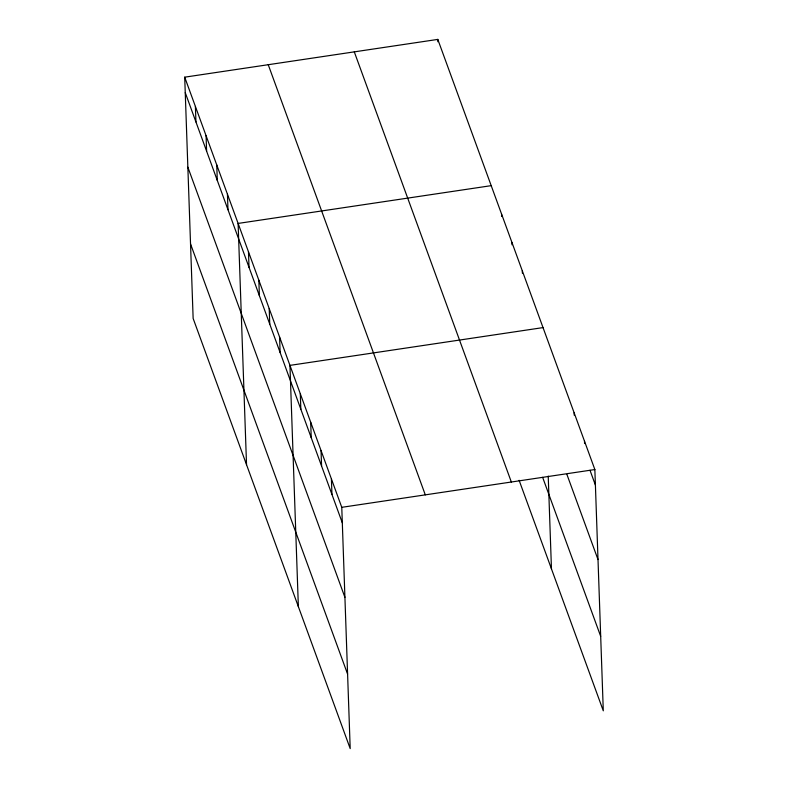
<?xml version="1.0" encoding="UTF-8"?>
<svg xmlns="http://www.w3.org/2000/svg" width="788" height="788" viewBox="0 0 788 788"><rect width="100%" height="100%" fill="white"/><g stroke="black" fill="none" stroke-linecap="round" stroke-linejoin="round"><path stroke-width="1.18" d="M184.707 77.175L341.775 507.324L350.197 748.6L193.139 318.451L184.707 77.175L437.803 39.4L594.861 469.549L603.293 710.825L519.115 480.306M491.2 185.653L238.114 223.428L246.536 464.703M543.03 327.601L289.945 365.376L298.366 606.652M341.775 507.324L594.861 469.549M590.015 470.308L595.403 485.073M566.907 474.406L598.003 559.569M542.636 477.341L600.683 636.33M354.285 51.86L511.343 482.02M268.235 64.705L425.293 494.854M185.259 92.688L342.317 522.848M187.859 167.194L344.917 597.343M190.538 243.945L347.597 674.104M584.499 441.162L584.578 443.546M574.127 412.774L574.216 415.158M548.221 476.1L551.462 568.877M522.296 270.826L522.385 273.209M511.934 242.428L512.013 244.822M501.572 214.041L501.651 216.434M437.803 39.4L437.882 41.784M331.403 478.937L331.955 494.45M321.041 450.539L321.583 466.063M310.679 422.151L311.221 437.675M300.307 393.764L300.849 409.287M279.582 336.988L280.124 352.502M269.21 308.591L269.752 324.114M258.848 280.203L259.39 295.727M248.476 251.815L249.018 267.339M227.436 194.173L227.978 209.697M216.749 164.919L217.291 180.442M206.072 135.674L206.614 151.197M195.394 106.419L195.936 121.943"/></g></svg>
